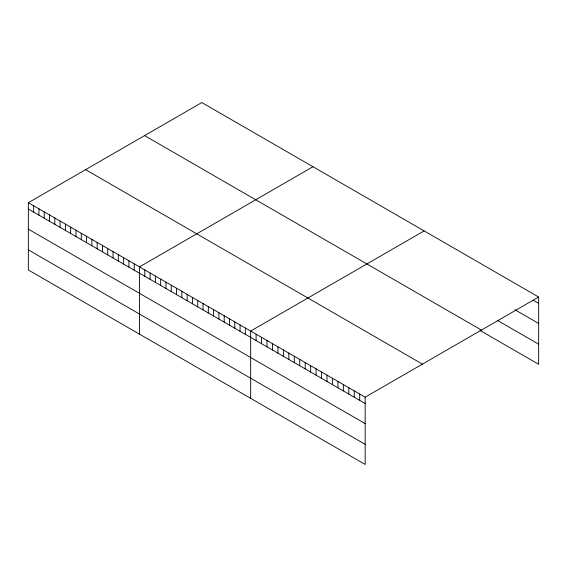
<?xml version="1.0" encoding="UTF-8"?>
<svg xmlns="http://www.w3.org/2000/svg" width="567" height="567" viewBox="0 0 567 567"><rect width="100%" height="100%" fill="white"/><g stroke="black" fill="none" stroke-linecap="round" stroke-linejoin="round"><path stroke-width="0.85" d="M28.35 202.71L365.176 397.176L365.176 464.444L28.35 269.977L28.35 202.71L201.824 102.556L538.65 297.023L538.65 364.29L480.029 330.448M312.977 166.726L139.503 266.88L139.503 334.154M424.13 230.904L250.657 331.057L250.657 398.325M365.176 397.176L538.65 297.023M533.2 300.212L538.65 303.359M514.793 309.695L538.65 323.466M497.748 320.568L538.65 344.183M144.578 135.605L481.404 330.072M85.596 169.661L422.422 364.127M28.35 209.053L365.176 403.513M28.35 229.16L365.176 423.62M28.35 249.87L365.176 444.337M359.726 394.03L359.726 400.366M354.269 390.876L354.269 397.219M348.818 387.729L348.818 394.072M343.361 384.582L343.361 390.925M337.911 381.435L337.911 387.771M332.453 378.281L332.453 384.624M327.003 375.134L327.003 381.478M321.553 371.987L321.553 378.331M316.095 368.841L316.095 375.177M310.645 365.687L310.645 372.03M305.188 362.54L305.188 368.883M299.737 359.393L299.737 365.736M294.28 356.246L294.28 362.582M288.83 353.099L288.83 359.435M283.38 349.945L283.38 356.289M277.922 346.798L277.922 353.142M272.472 343.652L272.472 349.995M267.014 340.505L267.014 346.841M261.564 337.351L261.564 343.694M256.107 334.204L256.107 340.547M245.362 328.002L245.362 334.339M240.068 324.948L240.068 331.284M234.781 321.886L234.781 328.229M229.486 318.831L229.486 325.175M224.192 315.776L224.192 322.12M218.897 312.722L218.897 319.065M213.603 309.667L213.603 316.003M208.309 306.612L208.309 312.949M203.021 303.551L203.021 309.894M197.727 300.496L197.727 306.839M192.433 297.441L192.433 303.784M187.138 294.386L187.138 300.73M181.844 291.332L181.844 297.668M176.557 288.277L176.557 294.613M171.262 285.215L171.262 291.558M165.968 282.16L165.968 288.504M160.674 279.106L160.674 285.449M155.379 276.051L155.379 282.394M150.092 272.996L150.092 279.333M144.798 269.942L144.798 276.278M134.209 263.825L134.209 270.168M128.915 260.77L128.915 267.114M123.627 257.716L123.627 264.059M118.333 254.661L118.333 260.997M113.039 251.606L113.039 257.942M107.744 248.544L107.744 254.888M102.45 245.49L102.45 251.833M97.163 242.435L97.163 248.778M91.868 239.38L91.868 245.724M86.574 236.326L86.574 242.669M81.279 233.271L81.279 239.607M75.985 230.209L75.985 236.552M70.691 227.154L70.691 233.498M65.403 224.1L65.403 230.443M60.109 221.045L60.109 227.388M54.815 217.99L54.815 224.334M49.52 214.936L49.52 221.272M44.226 211.874L44.226 218.217M38.939 208.819L38.939 215.162M33.644 205.764L33.644 212.108"/></g></svg>
